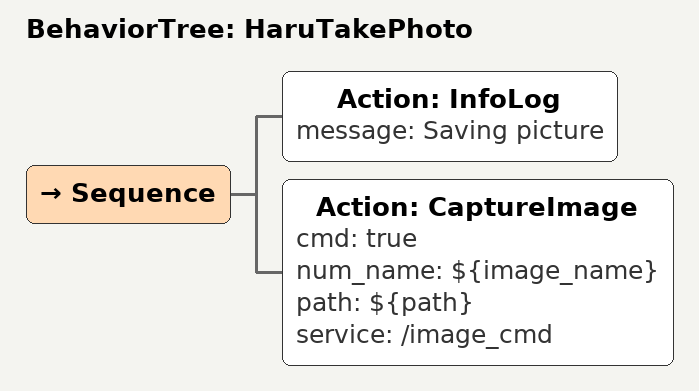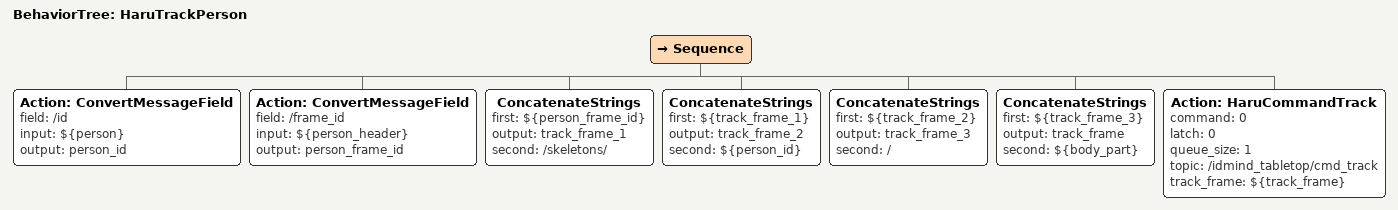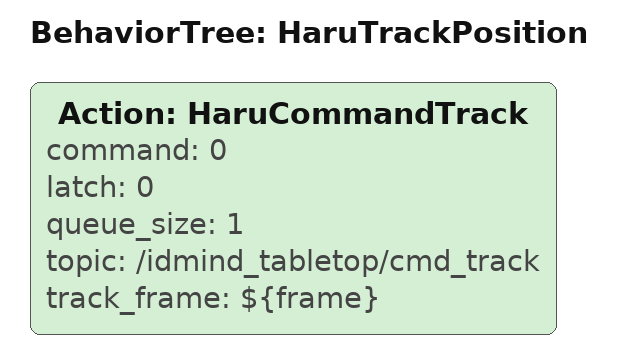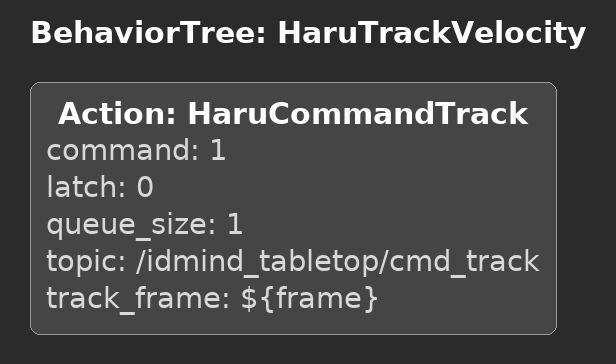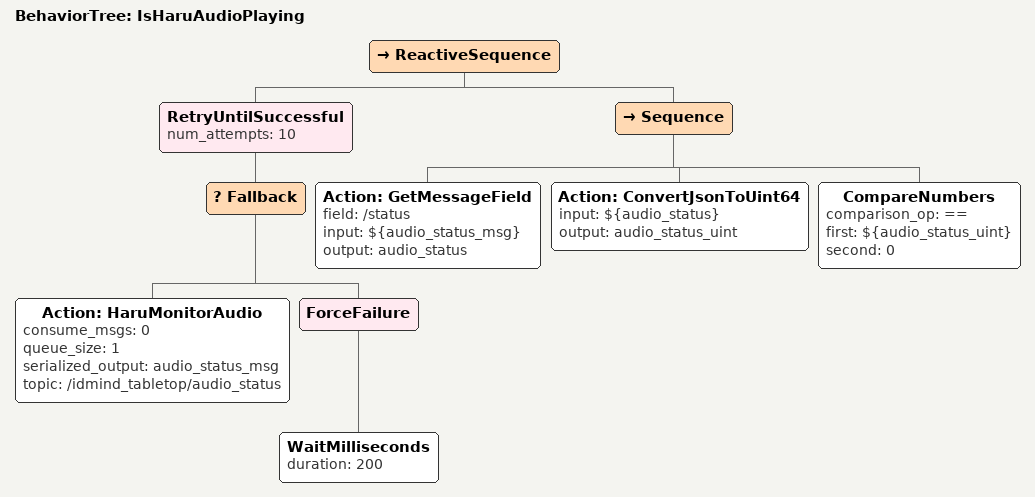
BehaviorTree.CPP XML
<BehaviorTree ID="HaruTakePhoto">
    <Sequence>
        <Action ID="InfoLog" message="Saving picture"/>
        <Action ID="CaptureImage" cmd="true" num_name="${image_name}" path="${path}" service="/image_cmd"/>
    </Sequence>
</BehaviorTree>

<BehaviorTree ID="HaruTrackPerson">
    <Sequence>
        <Action ID="ConvertMessageField" field="/id" input="${person}" output="person_id"/>
        <Action ID="ConvertMessageField" field="/frame_id" input="${person_header}" output="person_frame_id"/>
        <ConcatenateStrings first="${person_frame_id}" output="track_frame_1" second="/skeletons/"/>
        <ConcatenateStrings first="${track_frame_1}" output="track_frame_2" second="${person_id}"/>
        <ConcatenateStrings first="${track_frame_2}" output="track_frame_3" second="/"/>
        <ConcatenateStrings first="${track_frame_3}" output="track_frame" second="${body_part}"/>
        <Action ID="HaruCommandTrack" command="0" latch="0" queue_size="1" topic="/idmind_tabletop/cmd_track" track_frame="${track_frame}"/>
    </Sequence>
</BehaviorTree>

<BehaviorTree ID="HaruTrackPosition">
    <Action ID="HaruCommandTrack" command="0" latch="0" queue_size="1" topic="/idmind_tabletop/cmd_track" track_frame="${frame}"/>
</BehaviorTree>

<BehaviorTree ID="HaruTrackVelocity">
    <Action ID="HaruCommandTrack" command="1" latch="0" queue_size="1" topic="/idmind_tabletop/cmd_track" track_frame="${frame}"/>
</BehaviorTree>

<BehaviorTree ID="IsHaruAudioPlaying">
    <ReactiveSequence>
        <RetryUntilSuccessful num_attempts="10">
            <Fallback>
                <Action ID="HaruMonitorAudio" consume_msgs="0" queue_size="1" serialized_output="audio_status_msg" topic="/idmind_tabletop/audio_status"/>
                <ForceFailure>
                    <WaitMilliseconds duration="200"/>
                </ForceFailure>
            </Fallback>
        </RetryUntilSuccessful>
        <Sequence>
            <Action ID="GetMessageField" field="/status" input="${audio_status_msg}" output="audio_status"/>
            <Action ID="ConvertJsonToUint64" input="${audio_status}" output="audio_status_uint"/>
            <CompareNumbers comparison_op="==" first="${audio_status_uint}" second="0"/>
        </Sequence>
    </ReactiveSequence>
</BehaviorTree>
